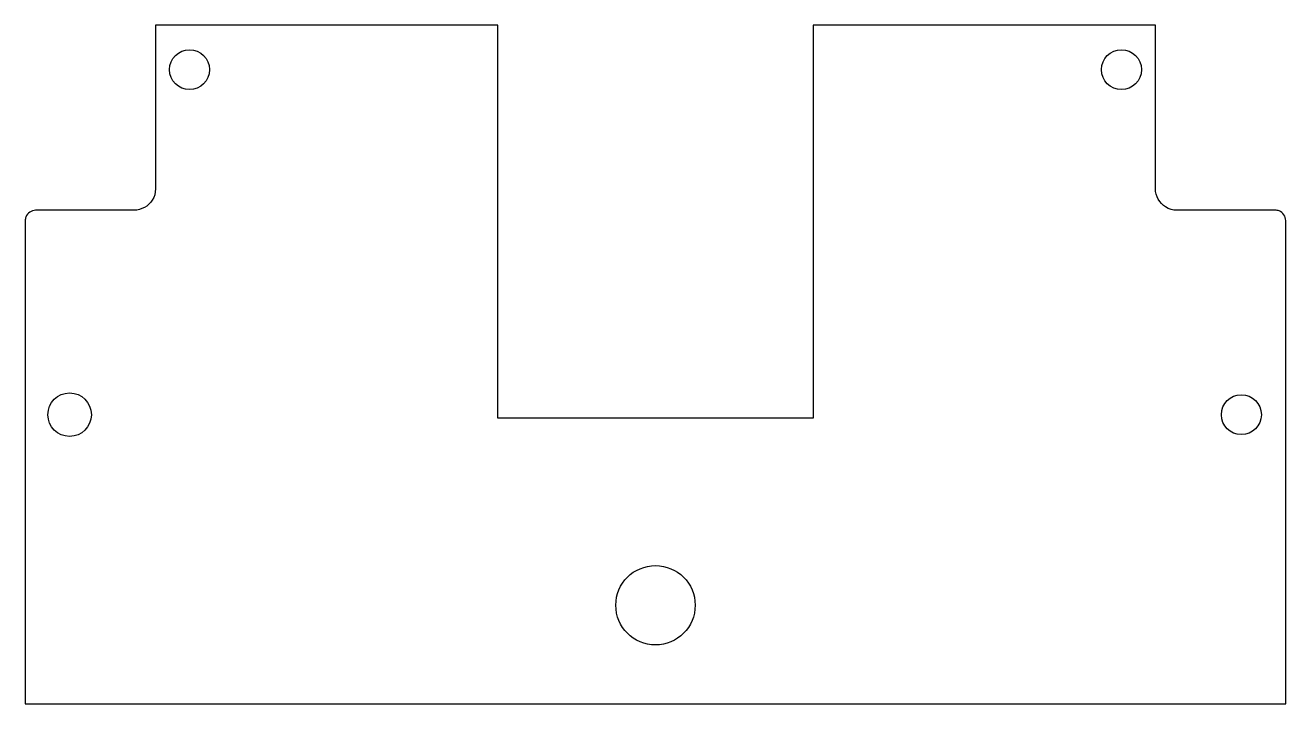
# Model space of a CAD drawing. Header units: inches. Extents: x -2.99 to 4.27, y -2.31 to 1.59.
import ezdxf

# ---------------------------------------------------------------- set-up
doc = ezdxf.new("R2010")
doc.units = ezdxf.units.IN
doc.layers.get('0').update_dxf_attribs({"linetype": 'CONTINUOUS'})

msp = doc.modelspace()

# ---------------------------------------------------------------- linework, layer by layer
for p, q in [((-0.2673, 1.5942), (-2.2376, 1.5942)), ((-2.2376, 1.5942), (-2.2376, 0.6532)), ((-0.2673, -0.666), (-0.2673, 1.5942)), ((3.5167, 1.5942), (1.5464, 1.5942)), ((1.5464, 1.5942), (1.5464, -0.666)), ((3.5167, 0.6532), (3.5167, 1.5942)), ((-2.3613, 0.5297), (-2.9276, 0.5297)), ((4.2067, 0.5297), (3.6404, 0.5297)), ((-2.9876, 0.4699), (-2.9876, -2.31)), ((4.2667, -2.31), (4.2667, 0.4699)), ((1.5464, -0.666), (-0.2673, -0.666)), ((-2.9876, -2.31), (4.2667, -2.31))]:
    msp.add_line(p, q)
for centre, radius in [((-2.042, 1.3385), 0.115), ((3.321, 1.3385), 0.115), ((-2.732, -0.6466), 0.125), ((4.011, -0.6466), 0.115), ((0.6395, -1.7429), 0.2282)]:
    msp.add_circle(centre, radius)
for points, knots in [([(-2.2376, 0.6532), (-2.2376, 0.6302), (-2.2442, 0.6073), (-2.2563, 0.5879), (-2.2784, 0.5524), (-2.3195, 0.5297), (-2.3613, 0.5297)], [0, 0, 0, 0, 0.557267, 0.557267, 0.557267, 1.570796, 1.570796, 1.570796, 1.570796]), ([(3.6404, 0.5297), (3.6174, 0.5297), (3.5945, 0.5362), (3.575, 0.5484), (3.5395, 0.5704), (3.5167, 0.6114), (3.5167, 0.6532)], [-1.570796, -1.570796, -1.570796, -1.570796, -1.013529, -1.013529, -1.013529, 0, 0, 0, 0]), ([(-2.9276, 0.5297), (-2.9519, 0.5297), (-2.9754, 0.5134), (-2.9839, 0.4907), (-2.9863, 0.4841), (-2.9876, 0.477), (-2.9876, 0.4699)], [-1.570796, -1.570796, -1.570796, -1.570796, -0.356148, -0.356148, -0.356148, 0, 0, 0, 0]), ([(4.2667, 0.4699), (4.2667, 0.4941), (4.2504, 0.5175), (4.2277, 0.5259), (4.221, 0.5284), (4.2139, 0.5297), (4.2067, 0.5297)], [0, 0, 0, 0, 1.214649, 1.214649, 1.214649, 1.570796, 1.570796, 1.570796, 1.570796])]:
    msp.add_open_spline(points, degree=3, knots=knots)

doc.saveas('drawing.dxf')
